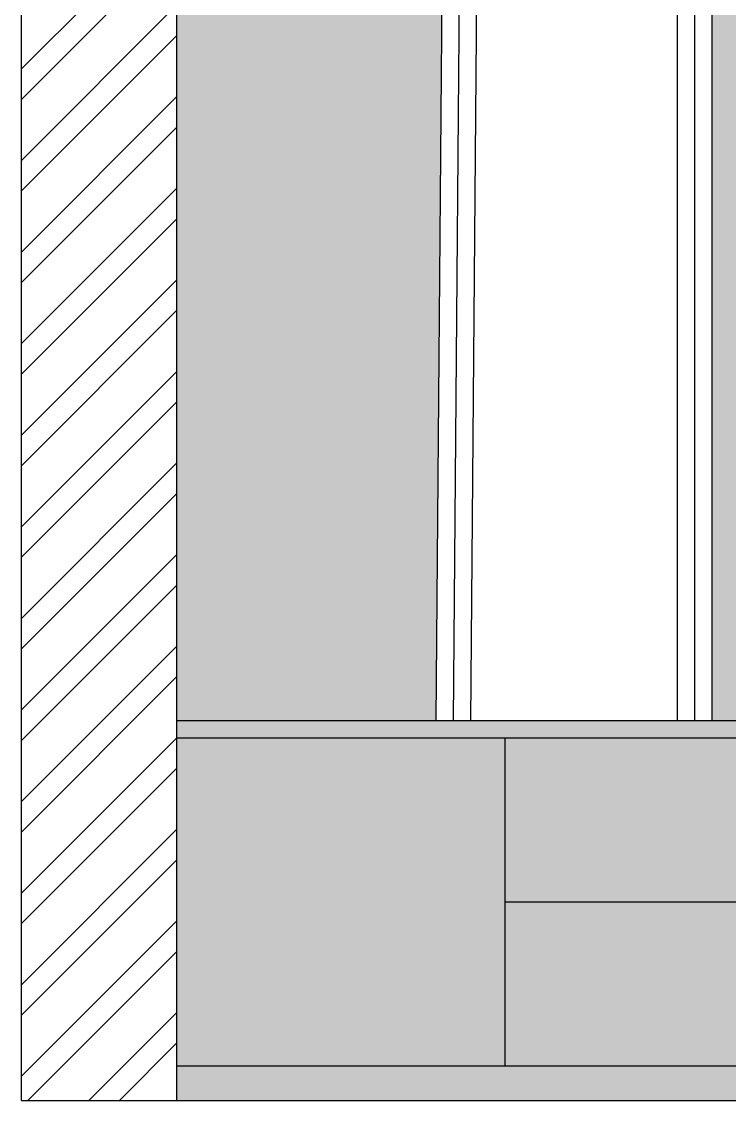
# Model space of a CAD drawing. Header units: inches. Extents: x 12792 to 19925, y -3298 to -817.
# Drawn here: x 17977.4 to 18018.4, y -1009.7 to -947.3 of the extents above; entities that cross this region are included whole.
import ezdxf

# ---------------------------------------------------------------- set-up
doc = ezdxf.new("R2010")
doc.units = ezdxf.units.IN
doc.header["$MEASUREMENT"] = 0
doc.layers.add('IEL-HATCH-002', color=7, linetype='Continuous')

msp = doc.modelspace()

# ---------------------------------------------------------------- hatches: boundary and pattern name
at = {"layer": 'IEL-HATCH-002', "true_color": 0xf27172, "transparency": 33554687}
h = msp.add_hatch(dxfattribs=at)
h.set_pattern_fill('ANSI32', color=11, scale=10)
h.set_pattern_definition([(45, (-672.5062, 616.2306), (-2.6516504, 2.6516504), []), (45, (-670.7384, 616.2306), (-2.6516504, 2.6516504), [])])
h.paths.add_polyline_path([(17986.45, -877.731), (17977.45, -877.731), (17977.45, -1009.731), (17986.45, -1009.731)])
h.paths.add_polyline_path([(18095.45, -877.731), (18086.45, -877.731), (18086.45, -1009.731), (18095.45, -1009.731)])
at = {"layer": 'IEL-HATCH-002', "true_color": 0xf8f5f1, "transparency": 33554687}
h = msp.add_hatch(color=7, dxfattribs=at)
h.dxf.hatch_style = 1
h.paths.add_polyline_path([(18086.45, -877.731), (17986.45, -877.731), (17986.45, -987.731), (18001.45, -987.731), (18001.935, -929.276, -0.341642), (18017.45, -915.267), (18017.45, -987.731), (18019.45, -987.731), (18019.45, -915.731, -1), (18053.45, -915.731), (18053.45, -987.731), (18055.45, -987.731), (18055.45, -915.267, -0.341642), (18070.964, -929.276), (18071.45, -987.731), (18086.45, -987.731)])
at = {"layer": 'IEL-HATCH-002', "true_color": 0x9d754d, "transparency": 33554687}
h = msp.add_hatch(color=35, dxfattribs=at)
h.dxf.hatch_style = 1
h.paths.add_polyline_path([(18086.45, -1007.731), (17986.45, -1007.731), (17986.45, -1009.731), (18086.45, -1009.731)])
h.paths.add_polyline_path([(18086.45, -987.731), (17986.45, -987.731), (17986.45, -988.731), (18086.45, -988.731)])
at = {"layer": 'IEL-HATCH-002', "true_color": 0xb8946f, "transparency": 33554687}
h = msp.add_hatch(color=33, dxfattribs=at)
h.dxf.hatch_style = 1
h.paths.add_polyline_path([(18005.45, -988.731), (17986.45, -988.731), (17986.45, -1007.731), (18005.45, -1007.731)])
h.paths.add_polyline_path([(18024.45, -988.731), (18005.45, -988.731), (18005.45, -998.231), (18024.45, -998.231)])
h.paths.add_polyline_path([(18024.45, -998.231), (18005.45, -998.231), (18005.45, -1007.731), (18024.45, -1007.731)])
h.paths.add_polyline_path([(18048.45, -992.731), (18024.45, -992.731), (18024.45, -1007.731), (18048.45, -1007.731)])
h.paths.add_polyline_path([(18048.45, -988.731), (18024.45, -988.731), (18024.45, -992.731), (18048.45, -992.731)])
h.paths.add_polyline_path([(18067.45, -988.731), (18048.45, -988.731), (18048.45, -998.231), (18067.45, -998.231)])
h.paths.add_polyline_path([(18067.45, -998.231), (18048.45, -998.231), (18048.45, -1007.731), (18067.45, -1007.731)])
h.paths.add_polyline_path([(18086.45, -988.731), (18067.45, -988.731), (18067.45, -1007.731), (18086.45, -1007.731)])

# ---------------------------------------------------------------- linework, layer by layer
for p, q in [((17977.45, -1009.731), (17977.45, -877.731)), ((17986.45, -1009.731), (17986.45, -877.731)), ((17986.45, -987.731), (18086.45, -987.731)), ((17986.45, -988.731), (18086.45, -988.731)), ((18005.45, -988.731), (18005.45, -1007.731)), ((18005.45, -998.231), (18024.45, -998.231)), ((17986.45, -1007.731), (18086.45, -1007.731)), ((17977.45, -1009.731), (18095.45, -1009.731))]:
    msp.add_line(p, q)
at = {"color": 2, "true_color": 0xf1eb1f}
for points in [[(18017.45, -987.731), (18017.45, -915.267, 0.341642), (18001.935, -929.276), (18001.45, -987.706)], [(18016.45, -987.731), (18016.45, -916.438, 0.316842), (18002.935, -929.283), (18002.45, -987.718)]]:
    msp.add_lwpolyline(points, format="xyb", dxfattribs=at)
msp.add_lwpolyline([(18015.45, -987.731), (18015.45, -917.727, 0.288182), (18003.935, -929.29), (18003.45, -987.731)], format="xyb")

doc.saveas('drawing.dxf')
